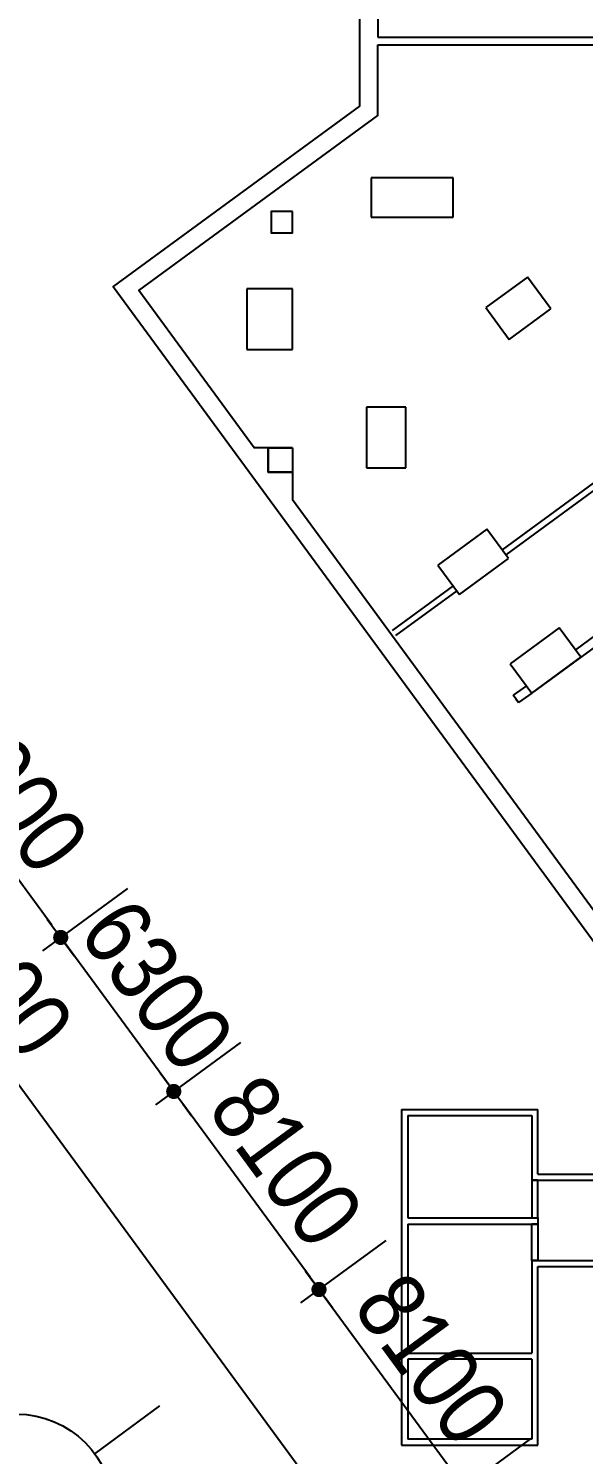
# Model space of a CAD drawing. Header units: millimetres. Extents: x 78082221 to 78451133, y -34402202 to -34172290.
# Drawn here: x 78133712 to 78152006, y -34351429 to -34304390 of the extents above; entities that cross this region are included whole.
import ezdxf

# ---------------------------------------------------------------- set-up
doc = ezdxf.new("R2010")
doc.units = ezdxf.units.MM
doc.header["$LTSCALE"] = 100
doc.header["$MEASUREMENT"] = 0
doc.header["$PDMODE"] = 1
doc.header["$PDSIZE"] = -3
doc.layers.get('0').update_dxf_attribs({"color": 2, "linetype": 'CONTINUOUS'})
doc.layers.get('Defpoints').update_dxf_attribs({"color": 142, "linetype": 'CONTINUOUS'})
doc.layers.add('Z', color=115, linetype='CONTINUOUS')
doc.styles.add('c-b2$0$맑은고딕', font='', dxfattribs={"width": 0.8})
doc.styles.add('돋움', font='', dxfattribs={"width": 0.9})
doc.styles.get('c-b2$0$맑은고딕').set_extended_font_data('Malgun Gothic')
doc.styles.get('돋움').set_extended_font_data('Dotum')
doc.dimstyles.new('c-b2$0$std_style', dxfattribs={"dimscale": 500, "dimtxt": 3, "dimasz": 1, "dimexe": 1.5, "dimexo": 2, "dimgap": 1, "dimtad": 1, "dimtoh": 1, "dimdec": 0, "dimzin": 0, "dimdsep": 46, "dimtxsty": 'c-b2$0$맑은고딕', "dimblk": 'c-b2$0$01420DDOT01', "dimcen": 2.5, "dimdle": 8, "dimclrd": 256, "dimclre": 256, "dimclrt": 256, "dimadec": 0, "dimazin": 0, "dimtfac": 1, "dimtdec": 0, "dimtix": 1, "dimtmove": 2, "dimatfit": 3, "dimldrblk": 'c-b2$0$_ClosedBlank', "dimfxl": 1, "dimtolj": 1, "dimtzin": 0, "dimlwd": -1, "dimlwe": -1, "dimarcsym": 0})

# ---------------------------------------------------------------- blocks, each defined once
blk = doc.blocks.new('c-b2$0$01420DDOT01')
blk.add_line((-1.5, 0), (1.5, 0))
at = {"const_width": 0.5}
blk.add_lwpolyline([(-0.25, 0, 1), (0.25, 0, 1)], format="xyb", close=True, dxfattribs=at)
blk = doc.blocks.new('*D93')
at = {"layer": 'Defpoints', "color": 0, "transparency": 16777216}
for p in [(78098400, -34278459), (78092168, -34283027), (78175028, -34382978)]:
    blk.add_point(p, dxfattribs=at)
at = {"layer": 'Z', "transparency": 16777216}
for p, q in [((78097593, -34279050), (78091563, -34283471)), ((78168501, -34387143), (78092464, -34283430)), ((78174221, -34383569), (78168192, -34387990))]:
    blk.add_line(p, q, dxfattribs=at)
for p, xscale, yscale, zscale, rotation in [((78092168, -34283027), 500, 500, 500, 126.2469342978897), ((78168796, -34387546), 499.9999999999999, 499.9999999999999, 499.9999999999999, 306.2469342978897)]:
    blk.add_blockref('c-b2$0$01420DDOT01', p, dxfattribs=dict(at, xscale=xscale, yscale=yscale, zscale=zscale, rotation=rotation))
at = {"layer": 'Z', "transparency": 16777216, "insert": (78131794, -34334325), "char_height": 2250, "attachment_point": 5, "rotation": 306.2469, "style": '돋움'}
blk.add_mtext('\\A1;129600', dxfattribs=at)
blk = doc.blocks.new('c-b2$0$_ClosedBlank')
at = {"color": 0, "linetype": 'ByBlock', "lineweight": -2}
for p, q in [((-1, 0.167), (0, 0)), ((-1, 0.167), (-1, -0.167)), ((0, 0), (-1, -0.167))]:
    blk.add_line(p, q, dxfattribs=at)
blk = doc.blocks.new('*D98')
at = {"layer": 'Defpoints', "color": 0, "transparency": 16777216}
for p in [(78151082, -34350316), (78148076, -34352519), (78155871, -34356848)]:
    blk.add_point(p, dxfattribs=at)
at = {"layer": 'Z', "transparency": 16777216}
for p, q in [((78150275, -34350907), (78147471, -34352963)), ((78152570, -34358648), (78148372, -34352922)), ((78155064, -34357439), (78152261, -34359495))]:
    blk.add_line(p, q, dxfattribs=at)
for p, xscale, yscale, zscale, rotation in [((78148076, -34352519), 500, 500, 500, 126.2469342978489), ((78152865, -34359052), 500.0000000000001, 500.0000000000001, 500.0000000000001, 306.246934297849)]:
    blk.add_blockref('c-b2$0$01420DDOT01', p, dxfattribs=dict(at, xscale=xscale, yscale=yscale, zscale=zscale, rotation=rotation))
at = {"layer": 'Z', "transparency": 16777216, "insert": (78151782, -34354824), "char_height": 2250, "attachment_point": 5, "rotation": 306.2469, "style": '돋움'}
blk.add_mtext('\\A1;8100', dxfattribs=at)
blk = doc.blocks.new('*D99')
at = {"layer": 'Defpoints', "color": 0, "transparency": 16777216}
for p in [(78146292, -34343783), (78143287, -34345987), (78151082, -34350316)]:
    blk.add_point(p, dxfattribs=at)
at = {"layer": 'Z', "transparency": 16777216}
for p, q in [((78145486, -34344374), (78142682, -34346430)), ((78147780, -34352116), (78143582, -34346390)), ((78150275, -34350907), (78147471, -34352963))]:
    blk.add_line(p, q, dxfattribs=at)
for p, xscale, yscale, zscale, rotation in [((78143287, -34345987), 500.0000000000001, 500.0000000000001, 500.0000000000001, 126.2469342979028), ((78148076, -34352519), 500, 500, 500, 306.2469342979028)]:
    blk.add_blockref('c-b2$0$01420DDOT01', p, dxfattribs=dict(at, xscale=xscale, yscale=yscale, zscale=zscale, rotation=rotation))
at = {"layer": 'Z', "transparency": 16777216, "insert": (78146993, -34348291), "char_height": 2250, "attachment_point": 5, "rotation": 306.2469, "style": '돋움'}
blk.add_mtext('\\A1;8100', dxfattribs=at)
blk = doc.blocks.new('*D100')
at = {"layer": 'Defpoints', "color": 0, "transparency": 16777216}
for p in [(78141503, -34337251), (78138498, -34339454), (78146292, -34343783)]:
    blk.add_point(p, dxfattribs=at)
at = {"layer": 'Z', "transparency": 16777216}
for p, q in [((78140697, -34337842), (78137893, -34339898)), ((78142991, -34345583), (78138793, -34339857)), ((78145486, -34344374), (78142682, -34346430))]:
    blk.add_line(p, q, dxfattribs=at)
at = {"layer": 'Z', "transparency": 16777216, "xscale": 500, "yscale": 500, "zscale": 500}
for p, rotation in [((78138498, -34339454), 126.2469342978859), ((78143287, -34345987), 306.2469342978858)]:
    blk.add_blockref('c-b2$0$01420DDOT01', p, dxfattribs=dict(at, rotation=rotation))
at = {"layer": 'Z', "transparency": 16777216, "insert": (78142204, -34341759), "char_height": 2250, "attachment_point": 5, "rotation": 306.2469, "style": '돋움'}
blk.add_mtext('\\A1;8100', dxfattribs=at)
blk = doc.blocks.new('*D101')
at = {"layer": 'Defpoints', "color": 0, "transparency": 16777216}
for p in [(78137778, -34332170), (78134773, -34334373), (78141503, -34337251)]:
    blk.add_point(p, dxfattribs=at)
at = {"layer": 'Z', "transparency": 16777216}
for p, q in [((78136972, -34332761), (78134168, -34334817)), ((78134477, -34333970), (78134181, -34333567)), ((78138498, -34339454), (78134773, -34334373)), ((78140697, -34337842), (78137893, -34339898)), ((78138793, -34339857), (78139089, -34340261))]:
    blk.add_line(p, q, dxfattribs=at)
at = {"layer": 'Z', "transparency": 16777216, "xscale": 500.0000000000001, "yscale": 500.0000000000001, "zscale": 500.0000000000001}
for p, rotation in [((78134773, -34334373), 306.2469342978596), ((78138498, -34339454), 126.2469342978596)]:
    blk.add_blockref('c-b2$0$01420DDOT01', p, dxfattribs=dict(at, rotation=rotation))
at = {"layer": 'Z', "transparency": 16777216, "insert": (78137947, -34335952), "char_height": 2250, "attachment_point": 5, "rotation": 306.2469, "style": '돋움'}
blk.add_mtext('\\A1;6300', dxfattribs=at)
blk = doc.blocks.new('*D102')
at = {"layer": 'Defpoints', "color": 0, "transparency": 16777216}
for p in [(78131925, -34324186), (78128919, -34326389), (78137778, -34332170)]:
    blk.add_point(p, dxfattribs=at)
at = {"layer": 'Z', "transparency": 16777216}
for p, q in [((78131118, -34324777), (78128314, -34326833)), ((78134477, -34333970), (78129215, -34326792)), ((78136972, -34332761), (78134168, -34334817))]:
    blk.add_line(p, q, dxfattribs=at)
at = {"layer": 'Z', "transparency": 16777216, "xscale": 500, "yscale": 500, "zscale": 500}
for p, rotation in [((78128919, -34326389), 126.2469342978993), ((78134773, -34334373), 306.2469342978992)]:
    blk.add_blockref('c-b2$0$01420DDOT01', p, dxfattribs=dict(at, rotation=rotation))
at = {"layer": 'Z', "transparency": 16777216, "insert": (78133158, -34329420), "char_height": 2250, "attachment_point": 5, "rotation": 306.2469, "style": '돋움'}
blk.add_mtext('\\A1;9900', dxfattribs=at)

msp = doc.modelspace()

# ---------------------------------------------------------------- linework, layer by layer
at = {"layer": 'Z'}
for p, q in [((78145225.2, -34304676.6), (78169774.3, -34304676.6)), ((78145225.2, -34304926.6), (78152450.2, -34304926.6, 0)), ((78142410.2, -34318226.6), (78141610.2, -34318226.6)), ((78141610.2, -34318226.6), (78141610.2, -34319026.6)), ((78141610.2, -34319026.6), (78142410.2, -34319026.6)), ((78142410.2, -34319026.6), (78142410.2, -34319942.1)), ((78156962.8, -34339791.6), (78142410.2, -34319942.1)), ((78152627.5, -34324234.2), (78151738.4, -34324886)), ((78152804.8, -34324476.2), (78150353.2, -34326273.6)), ((78150125.5, -34326068.5), (78149691.9, -34326386.4)), ((78149869.3, -34326628.4), (78149691.9, -34326386.4)), ((78149780.6, -34326507.4), (78149863.4, -34326620.3)), ((78150302.9, -34326310.5), (78149869.3, -34326628.4)), ((78146010.2, -34340046.6), (78146010.2, -34351126.6)), ((78146010.2, -34340046.6), (78150500.2, -34340046.6)), ((78146210.2, -34340246.6), (78150300.2, -34340246.6)), ((78146210.2, -34340246.6), (78146210.2, -34343626.6)), ((78150300.2, -34340246.6), (78150300.2, -34342382.6)), ((78150500.2, -34342182.6), (78150500.2, -34340046.6)), ((78150500.2, -34342182.6), (78153428.7, -34342182.6)), ((78150300.2, -34342382.6), (78153428.7, -34342382.6)), ((78146210.2, -34343626.6), (78150300.2, -34343626.6)), ((78146210.2, -34343826.6), (78146210.2, -34348086.6)), ((78146210.2, -34343826.6), (78150300.2, -34343826.6)), ((78150300.2, -34345026.6), (78150300.2, -34348086.6)), ((78150300.2, -34345026.6), (78152401.6, -34345026.6)), ((78150500.2, -34348286.6), (78150500.2, -34345226.6)), ((78150500.2, -34345226.6), (78152467, -34345226.6)), ((78146210.2, -34348086.6), (78150300.2, -34348086.6)), ((78146210.2, -34348286.6), (78146210.2, -34350926.6)), ((78150300.2, -34348286.6), (78146210.2, -34348286.6)), ((78150300.2, -34348286.6), (78150300.2, -34350926.6)), ((78150500.2, -34351126.6), (78150500.2, -34348286.6)), ((78135894.1, -34351406.6, 0), (78138044.7, -34349829.8, 0)), ((78146010.2, -34351126.6), (78150500.2, -34351126.6)), ((78150300.2, -34350926.6), (78146210.2, -34350926.6))]:
    msp.add_line(p, q, dxfattribs=at)
at = {"layer": 'Z', "ltscale": 0.5}
for p, q in [((78145005.2, -34309316.6), (78145005.2, -34310616.6)), ((78147705.2, -34309316.6), (78145005.2, -34309316.6)), ((78147705.2, -34310616.6), (78147705.2, -34309316.6)), ((78145005.2, -34310616.6), (78147705.2, -34310616.6)), ((78142410.2, -34312976.6), (78140910.2, -34312976.6)), ((78140910.2, -34312976.6), (78140910.2, -34314976.6)), ((78142410.2, -34314976.6), (78142410.2, -34312976.6)), ((78150155.9, -34312592.7), (78148784.9, -34313597.8)), ((78150924.5, -34313641.1), (78150155.9, -34312592.7)), ((78148784.9, -34313597.8), (78149553.5, -34314646.2)), ((78149553.5, -34314646.2), (78150924.5, -34313641.1)), ((78140910.2, -34314976.6), (78142410.2, -34314976.6)), ((78146150.2, -34316876.6), (78144850.2, -34316876.6)), ((78144850.2, -34316876.6), (78144850.2, -34318876.6)), ((78146150.2, -34318876.6), (78146150.2, -34316876.6)), ((78144850.2, -34318876.6), (78146150.2, -34318876.6)), ((78152946.1, -34318935.4), (78149323.1, -34321591.5)), ((78153064.4, -34319096.7), (78149441.4, -34321752.8)), ((78148820.5, -34320906), (78147207.6, -34322088.6)), ((78149530.1, -34321873.8), (78148820.5, -34320906)), ((78147917.1, -34323056.4), (78149530.1, -34321873.8)), ((78147207.6, -34322088.6), (78147917.1, -34323056.4)), ((78147710.2, -34322774.1), (78145694.1, -34324252.1)), ((78147828.4, -34322935.4), (78145812.4, -34324413.4)), ((78151206.3, -34324160.2), (78149593.3, -34325342.7)), ((78151915.8, -34325127.9), (78151206.3, -34324160.2)), ((78150302.9, -34326310.5), (78151915.8, -34325127.9)), ((78149593.3, -34325342.7), (78150302.9, -34326310.5))]:
    msp.add_line(p, q, dxfattribs=at)
at = {"layer": 'Z'}
for points in [[(78144625.2, -34249600.4), (78144625.2, -34306952.5), (78136506.7, -34312904.6), (78156479, -34340146.3)], [(78145225.2, -34287646.6), (78145225.2, -34304676.6)], [(78141610.2, -34318226.6), (78141152.5, -34318226.6), (78137345.4, -34313033.7), (78145225.2, -34307256.6), (78145225.2, -34304926.6)]]:
    msp.add_lwpolyline(points, dxfattribs=at)
at = {"layer": 'Z', "ltscale": 0.5}
for points in [[(78142410.2, -34310426.6), (78141710.2, -34310426.6), (78141710.2, -34311126.6), (78142410.2, -34311126.6)], [(78142410.2, -34318226.6), (78142410.2, -34319026.6), (78141610.2, -34319026.6), (78141610.2, -34318226.6)], [(78150500.2, -34342382.6), (78150300.2, -34342382.6), (78150300.2, -34343626.6), (78150500.2, -34343626.6)], [(78150500.2, -34345026.6), (78150300.2, -34345026.6), (78150300.2, -34343826.6), (78150500.2, -34343826.6)]]:
    msp.add_lwpolyline(points, close=True, dxfattribs=at)
msp.add_lwpolyline([(78150300.2, -34343626.6), (78150500.2, -34343626.6), (78150500.2, -34343826.6), (78150300.2, -34343826.6)], dxfattribs=at)
at = {"layer": 'Z'}
msp.add_circle((78133313.4, -34353298.6, 0), 3200, dxfattribs=at)

# ---------------------------------------------------------------- dimensions: what is measured, and where the dimension line sits
for base, p1, p2, picture, middle in [((78092168.4, -34283027.1, 0), (78175028, -34382977.8), (78098399.8, -34278458.5), '*D93', (78131794.2, -34334325.1, 0)), ((78128919.1, -34326389.2, 0), (78137778.2, -34332169.8), (78131924.6, -34324185.7), '*D102', (78133157.6, -34329419.6, 0)), ((78134772.6, -34334373.4, 0), (78141503.1, -34337250.6), (78137778.2, -34332169.8), '*D101', (78137946.9, -34335952, 0)), ((78138497.6, -34339454.2, 0), (78146292.4, -34343783.1), (78141503.1, -34337250.6), '*D100', (78142204, -34341758.7, 0)), ((78143286.8, -34345986.6, 0), (78151081.7, -34350315.5), (78146292.4, -34343783.1), '*D99', (78146993.2, -34348291.1, 0)), ((78148076.1, -34352519.1, 0), (78155870.9, -34356848), (78151081.7, -34350315.5), '*D98', (78151782.5, -34354823.6, 0))]:
    dim = msp.add_linear_dim(base=base, p1=p1, p2=p2, angle=126.24693, dimstyle='c-b2$0$std_style', override={"dimtxt": 4.5, "dimtxsty": '돋움'}, dxfattribs=at)
    dim.commit()
    dim.dimension.update_dxf_attribs({"geometry": picture, "text_midpoint": middle})

doc.saveas('drawing.dxf')
